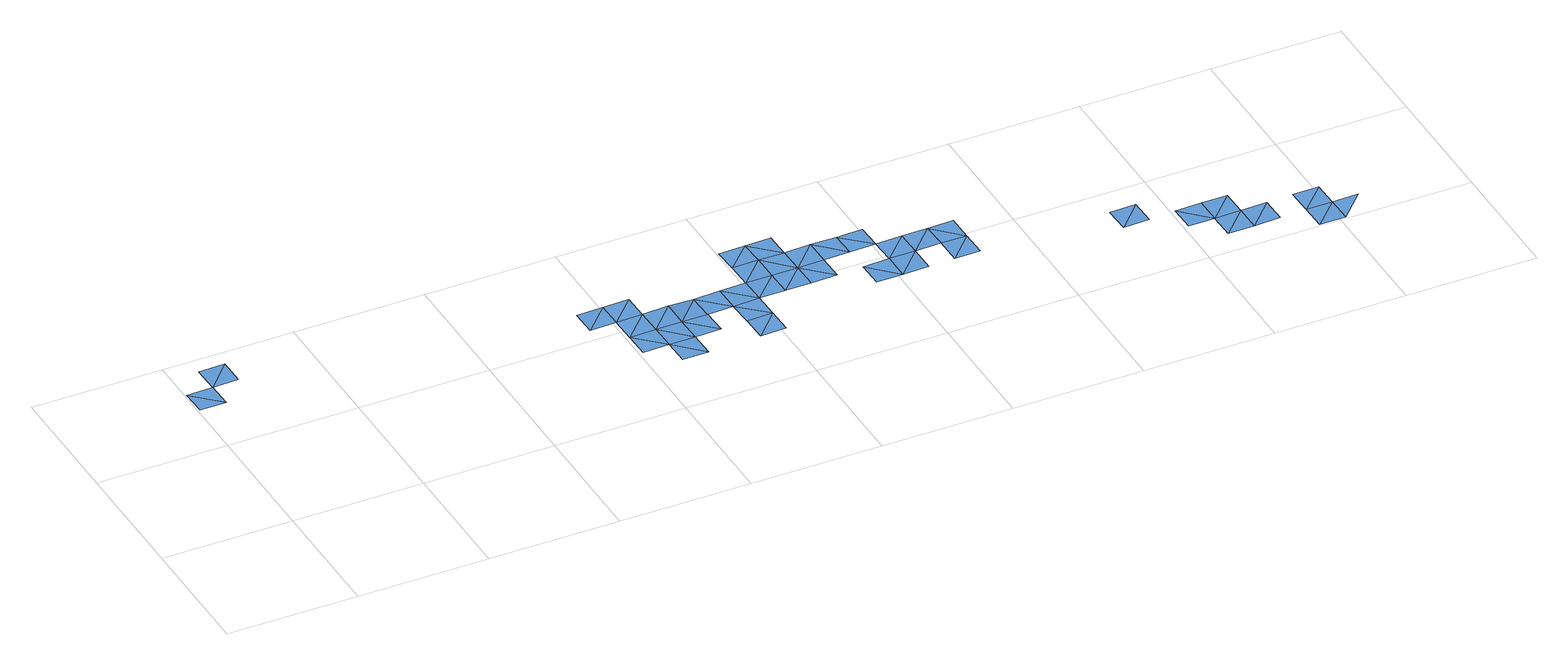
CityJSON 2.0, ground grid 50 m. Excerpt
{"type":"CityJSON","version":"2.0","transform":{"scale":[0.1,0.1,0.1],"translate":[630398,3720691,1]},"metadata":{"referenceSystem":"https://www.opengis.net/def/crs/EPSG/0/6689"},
"CityObjects":{
"waterbody1":{"type":"WaterBody","attributes":{"name":"福岡県津波浸水想定図","class":"1140","function":"2","WaterBodyTsunamiRiskAttribute.description":"1","WaterBodyTsunamiRiskAttribute.rank":"1"},"geometry":[{"type":"MultiSurface","lod":"1","boundaries":[[[0,1,2]],[[1,3,2]],[[4,5,3]],[[3,6,4]],[[7,8,9]],[[7,9,10]],[[11,12,13]],[[13,14,10]],[[15,14,13]],[[13,12,15]],[[10,16,7]],[[17,12,18]],[[12,19,15]],[[17,19,12]],[[10,14,16]],[[15,19,20]],[[20,19,21]],[[20,21,22]],[[23,24,22]],[[25,24,23]],[[26,27,28]],[[29,27,26]],[[28,27,23]],[[23,30,25]],[[23,27,30]],[[30,31,25]],[[30,32,31]],[[31,33,34]],[[32,30,35]],[[34,36,37]],[[33,31,32]],[[36,34,33]],[[38,32,35]],[[38,33,32]],[[38,35,39]],[[40,36,33]],[[40,33,38]],[[39,41,38]],[[42,36,40]],[[43,40,38]],[[41,44,38]],[[44,43,38]],[[44,45,43]],[[46,47,48]],[[43,45,49]],[[50,49,45]],[[47,46,51]],[[50,52,49]],[[53,50,51]],[[51,46,54]],[[46,55,54]],[[53,51,54]],[[54,56,53]],[[54,57,56]],[[58,59,57]],[[59,58,60]],[[61,62,63]],[[61,64,62]],[[65,66,67]],[[66,65,68]],[[65,69,70]],[[69,71,70]],[[70,71,72]],[[72,71,73]],[[74,75,76]],[[77,74,76]],[[78,75,79]],[[75,74,79]],[[77,80,74]]]}]},
"waterbody2":{"type":"WaterBody","attributes":{"name":"福岡県津波浸水想定図","class":"1140","function":"2","WaterBodyTsunamiRiskAttribute.description":"1","WaterBodyTsunamiRiskAttribute.rank":"2"},"geometry":[{"type":"MultiSurface","lod":"1","boundaries":[[[15,81,14]],[[20,81,15]],[[20,24,81]],[[22,24,20]],[[56,57,59]],[[59,82,56]],[[65,83,68]],[[65,70,83]]]}]}
},
"vertices":[
[9,728,8],[109,730,8],[7,828,8],[107,830,8],[205,932,11],[105,930,11],[207,832,9],[1510,657,11],[1410,655,9],[1412,555,9],[1512,557,11],[1516,357,10],[1616,359,10],[1514,457,10],[1612,559,11],[1614,459,10],[1610,659,11],[1718,261,10],[1618,259,10],[1716,361,10],[1714,461,10],[1816,363,11],[1814,463,9],[1914,465,9],[1812,563,9],[1912,565,12],[1918,265,11],[2016,367,11],[1916,365,11],[2018,267,11],[2014,467,12],[2012,567,12],[2112,569,11],[2110,669,12],[2010,667,12],[2114,469,11],[2108,769,9],[2008,767,9],[2212,571,9],[2214,471,9],[2210,671,9],[2314,473,10],[2208,771,9],[2310,673,13],[2312,573,10],[2412,575,10],[2516,377,10],[2414,475,10],[2416,375,10],[2410,674,10],[2512,576,13],[2514,477,13],[2510,676,11],[2612,578,13],[2614,478,13],[2616,378,11],[2712,580,11],[2714,480,13],[2716,380,11],[2814,482,11],[2815,382,11],[3317,292,8],[3415,394,8],[3315,392,8],[3417,294,8],[3619,198,10],[3517,296,10],[3519,196,10],[3617,298,11],[3621,98,9],[3719,200,11],[3721,100,9],[3819,202,10],[3821,102,10],[4021,106,11],[3921,104,11],[3923,4,11],[4023,6,11],[3919,204,11],[4019,206,11],[4121,108,12],
[1712,561,13],[2812,582,13],[3717,300,11]
]}
